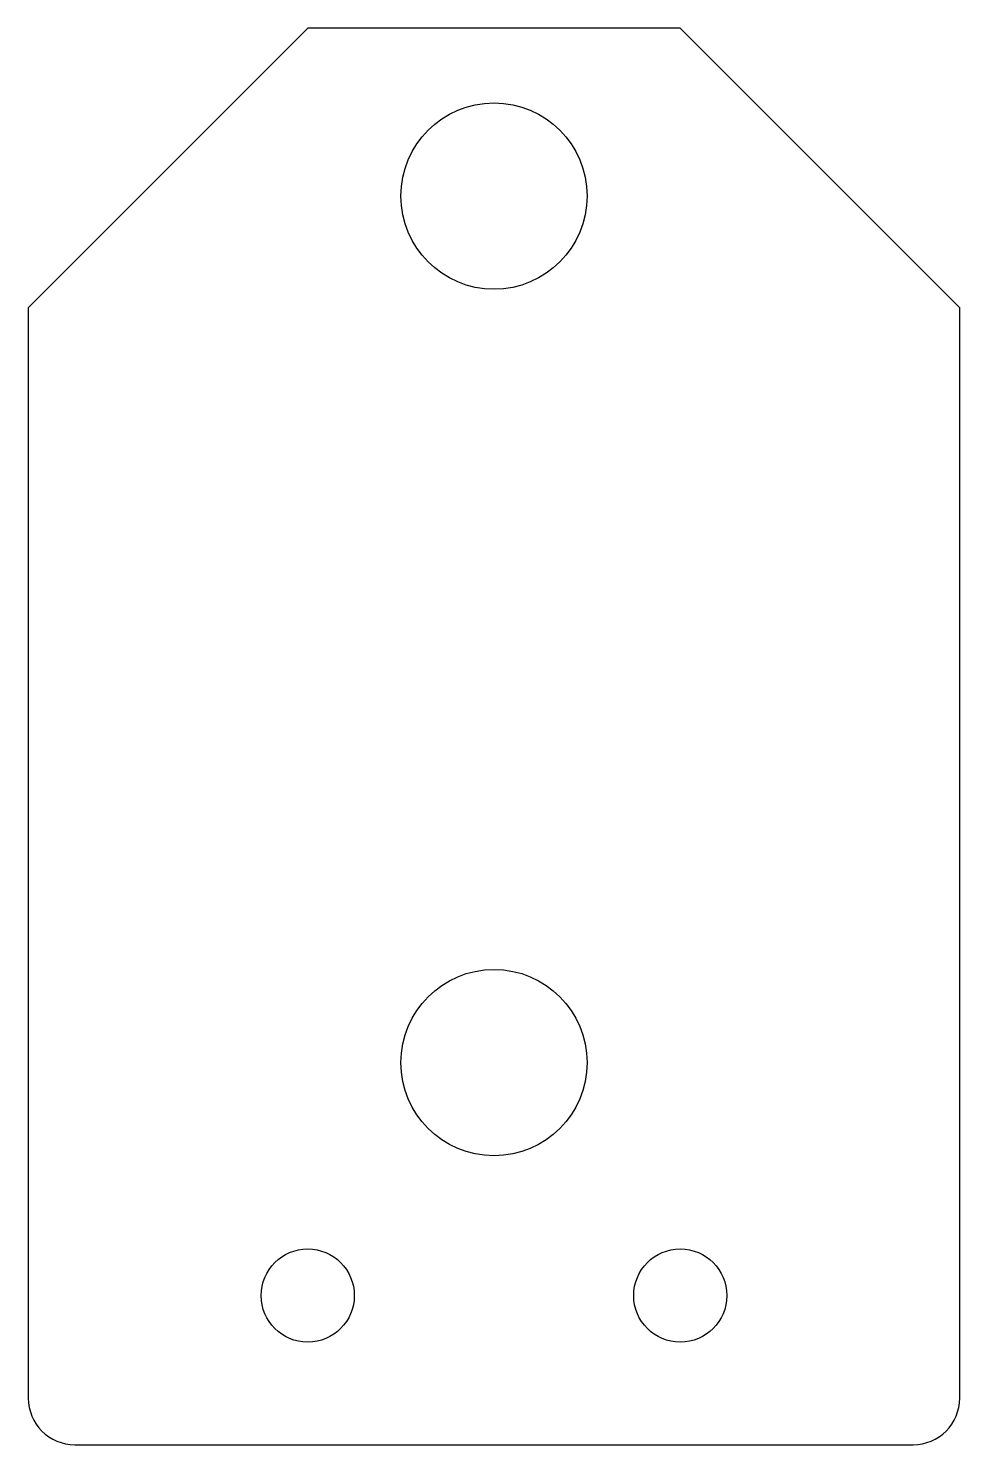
# Model space of a CAD drawing. Header units: millimetres. Extents: x -5 to 5, y -7.6 to 7.6.
import ezdxf

# ---------------------------------------------------------------- set-up
doc = ezdxf.new("R2010")
doc.units = ezdxf.units.MM
doc.layers.get('0').update_dxf_attribs({"lineweight": 25, "true_color": 0xffffff})

msp = doc.modelspace()

# ---------------------------------------------------------------- linework, layer by layer
for p, q in [((-2, 7.6), (-5, 4.6)), ((2, 7.6), (-2, 7.6)), ((2, 7.6), (5, 4.6)), ((-5, 4.6), (-5, -7.1)), ((5, -7.1), (5, 4.6)), ((-4.5, -7.6), (4.5, -7.6))]:
    msp.add_line(p, q)
for centre, radius in [((0, 5.8), 1), ((0, -3.5), 1), ((-2, -6), 0.5), ((2, -6), 0.5)]:
    msp.add_circle(centre, radius)
for centre, start, end in [((-4.5, -7.1), 180, 270), ((4.5, -7.1), 270, 0)]:
    msp.add_arc(centre, 0.5, start, end)

doc.saveas('drawing.dxf')
